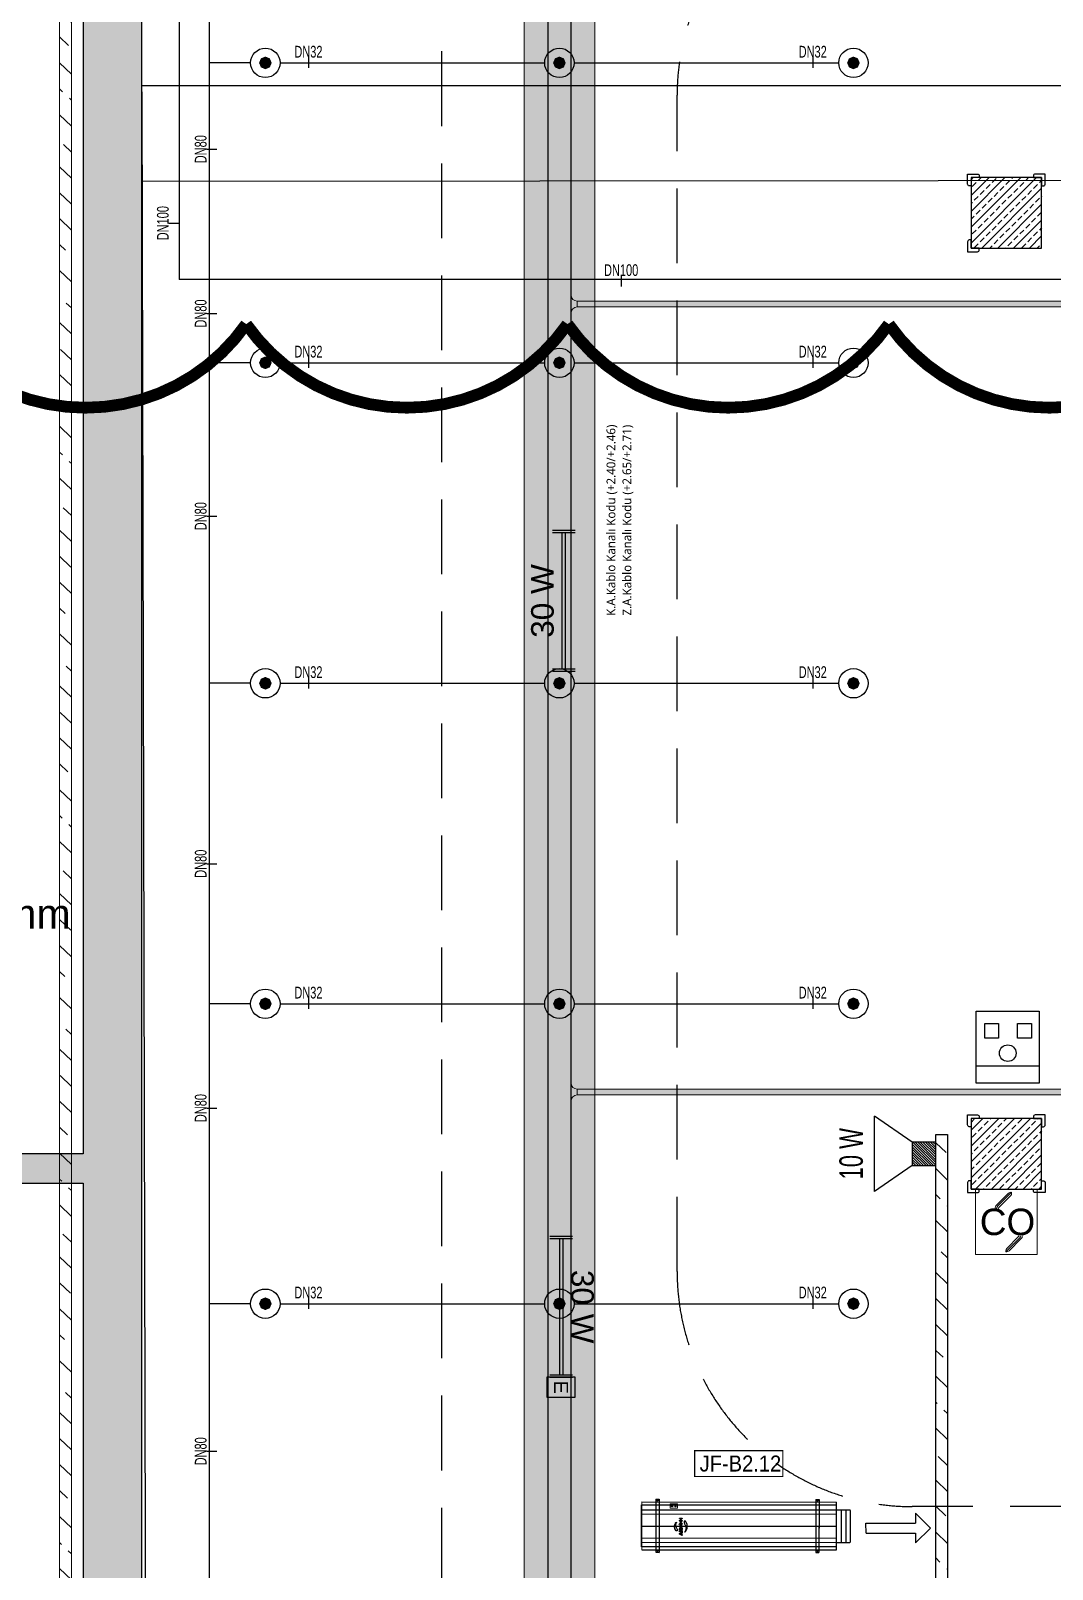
# Model space of a CAD drawing. Header units: millimetres. Extents: x -379292 to 1221486, y 92049 to 447512.
# Drawn here: x -234450 to -225765, y 189086 to 202167 of the extents above; entities that cross this region are included whole.
import ezdxf
from ezdxf.enums import TextEntityAlignment as Align

# ---------------------------------------------------------------- set-up
doc = ezdxf.new("R2010")
doc.units = ezdxf.units.MM
doc.linetypes.add('HIDDEN', pattern=[9.525, 6.35, -3.175])
for name, color, linetype in [('-M-YNGN-BORUID', 7, 'Continuous'), ('-M-YNGN-BORUUZUN', 7, 'Continuous'), ('-M-YNGN-BORUYUK', 7, 'Continuous'), ('-M-YNGN-SPR-YUK', 7, 'Continuous'), ('-M-YNGN-ZON3-CAP-', 7, 'Continuous'), ('-M-YNGN-ZON3-SPR-', 7, 'Continuous'), ('05_HATCH CONCRETE', 141, 'Continuous'), ('05_SYMBOL', 2, 'Continuous'), ('05_TEXT 2.5', 212, 'Continuous'), ('08_LAMP', 4, 'Continuous'), ('08_LOUD SYSTEM', 4, 'Continuous'), ('08_SOCKET', 4, 'Continuous'), ('AIR-J-U-355', 2, 'Continuous'), ('AIRONN ZONLAMA', 4, 'Continuous'), ('E_CT_ZA', 6, 'Continuous'), ('JF355', 2, 'Continuous')]:
    doc.layers.add(name, color=color, linetype=linetype)
doc.layers.add('-M-YNGN-SPR-CAPCIZGI', color=188, linetype='Continuous', plot=False)
for name, color, linetype, lineweight in [('-M-YNGN-ZON3', 6, 'SP', 30), ('0-KRCN-SHT YAĞMURSUYUBORUSU-100', 3, 'PISSU_LINE50', 35), ('08_DEDECTOR', 3, 'Continuous', 9), ('Aironn-Kodlama', 7, 'Continuous', 0), ('E_CT_AYDINLATMA', 3, 'Continuous', 9), ('E_CT_KA', 4, 'Continuous', 9), ('E_CT_KIRMIZI', 1, 'Continuous', 9)]:
    doc.layers.add(name, color=color, linetype=linetype, lineweight=lineweight)
doc.styles.add('CIZGI', font='tahoma.ttf', dxfattribs={"width": 0.8, "oblique": 20})
doc.styles.add('DIM', font='arial.ttf')
doc.styles.add('HCAD', font='HCAD.SHX', dxfattribs={"width": 0.8, "height": 0.2})
doc.styles.add('MUF', font='isocpeur.ttf')
doc.styles.add('PIPESIZE', font='hcad.shx', dxfattribs={"width": 0.8})
doc.styles.add('SPR-NOT', font='romans.shx')
doc.styles.get("Standard").update_dxf_attribs({"font": 'segoeuil.ttf'})
doc.styles.add('TR', font='tsimpali.shx', dxfattribs={"width": 0.7})
doc.styles.add('YAZI-2', font='arial.ttf', dxfattribs={"height": 2})
doc.styles.add('YAZI-3', font='arial.ttf', dxfattribs={"height": 3})
doc.linetypes.add('PISSU_LINE50', pattern='A,50,-10,["C",MUF,S=10,R=0,X=1,Y=-5],0', length=60)
doc.linetypes.add('SP', pattern='A,2,-0.1,["SP",CIZGI,S=0.14,R=0.2,X=0,Y=-0.07],-0.255', length=2.355)
pattern_1 = [(225, (905000, -3e-07), (67.351921, -67.351921), []), (225, (904932.65, -3e-07), (67.351921, -67.351921), [47.625, -23.8125])]

# ---------------------------------------------------------------- blocks, each defined once
blk = doc.blocks.new('bariyer')
at = {"color": 8, "ltscale": 25}
blk.add_lwpolyline([(0, -70), (15, -70, 0.414214), (30, -55), (30, 30), (-55, 30, 0.414214), (-70, 15), (-70, 0), (0, 0)], format="xyb", close=True, dxfattribs=at)
blk = doc.blocks.new('OtoParkBodrumKatMimari')
at = {"layer": '05_HATCH CONCRETE'}
h = blk.add_hatch(dxfattribs=at)
h.set_pattern_fill('ANSI33', color=8, scale=15, angle=180, style=0)
h.set_pattern_definition(pattern_1)
h.paths.add_polyline_path([(4700, 83500), (5200, 83500), (5200, 91550), (12350, 91550), (12350, 83500), (12850, 83500), (12850, 108100), (12350, 108100), (12350, 91800), (5200, 91800), (5200, 108100), (4700, 108100)])
h = blk.add_hatch(dxfattribs=at)
h.set_pattern_fill('ANSI33', color=8, scale=15, angle=180, style=0)
h.set_pattern_definition(pattern_1)
h.paths.add_polyline_path([(20500, 100100), (19900, 100100), (19900, 99500), (20500, 99500)])
h = blk.add_hatch(dxfattribs=at)
h.set_pattern_fill('ANSI33', color=8, scale=15, angle=180, style=0)
h.set_pattern_definition(pattern_1)
h.paths.add_polyline_path([(20500, 92100), (19900, 92100), (19900, 91500), (20500, 91500)])
at = {"color": 5}
for points in [[(4700, 83500), (5200, 83500), (5200, 91550), (12350, 91550), (12350, 83500), (12850, 83500), (12850, 108100), (12350, 108100), (12350, 91800), (5200, 91800), (5200, 108100), (4700, 108100)], [(20500, 100100), (19900, 100100), (19900, 99500), (20500, 99500)], [(20500, 92100), (19900, 92100), (19900, 91500), (20500, 91500)]]:
    blk.add_lwpolyline(points, close=True, dxfattribs=at)
at = {"layer": '05_SYMBOL', "color": 252, "linetype": 'HIDDEN', "ltscale": 100}
blk.add_lwpolyline([(15400, 51961), (15400, 166800)], dxfattribs=at)
blk.add_lwpolyline([(17400, 100800, -0.414214), (19400, 102800), (128500, 102800, -0.414214), (130500, 100800), (130500, 90800, -0.414214), (128500, 88800), (19400, 88800, -0.414214), (17400, 90800), (17400, 100800)], format="xyb", dxfattribs=at)
at = {"layer": '05_SYMBOL', "color": 8, "xscale": -1}
for p in [(19900, 100100), (19900, 92100)]:
    blk.add_blockref('bariyer', p, dxfattribs=at)
at = {"layer": '05_SYMBOL', "color": 8}
for p in [(20500, 100100), (20500, 92100)]:
    blk.add_blockref('bariyer', p, dxfattribs=at)
at = {"layer": '05_SYMBOL', "color": 8, "rotation": 180}
for p in [(19900, 99500), (19900, 91500)]:
    blk.add_blockref('bariyer', p, dxfattribs=at)
at = {"layer": '05_SYMBOL', "color": 8, "xscale": -1, "rotation": 180}
blk.add_blockref('bariyer', (20500, 91500), dxfattribs=at)
at = {"layer": '05_TEXT 2.5', "insert": (5800, 93965), "char_height": 250, "attachment_point": 1, "style": 'DIM'}
blk.add_mtext_dynamic_manual_height_columns('R1 EĞİM:11.28 L: 32800 mm H:3700 mm', width=10782.68, gutter_width=625, heights=[0], dxfattribs=at)
blk = doc.blocks.new('SP-C-UP-12')
at = {"ltscale": 10}
blk.add_line((0, 0), (0, 0), dxfattribs=at)
at = {"color": 1, "linetype": 'Continuous'}
blk.add_circle((0, 0), 12.5, dxfattribs=at)
at = {"ltscale": 10}
for points in [[(-5.4, 0), (-3.8, 3.8), (-3.8, -3.8), (0, 5.4)], [(-3.8, -3.8), (0, 5.4), (0, -5.4), (3.8, 3.8)], [(0, -5.4), (3.8, 3.8), (3.8, -3.8), (5.4, 0)]]:
    blk.add_solid(points, dxfattribs=at)
at = {"layer": '-M-YNGN-SPR-YUK', "style": 'SPR-NOT', "width": 0.5, "flags": 9}
for tag, p in [('YUK', (0, 17.8)), ('CAP', (0, 14.4)), ('TIP', (0.2, 10.8))]:
    blk.add_attdef(tag, text='', height=2.5, dxfattribs=at).set_placement(p, align=Align.MIDDLE_CENTER)
blk = doc.blocks.new('SPRKL100')
at = {"layer": '-M-YNGN-SPR-CAPCIZGI'}
blk.add_line((0, 0.43), (0, -0.43), dxfattribs=at)
at = {"layer": '-M-YNGN-BORUID', "color": 0, "style": 'HCAD', "width": 0.8, "flags": 1}
blk.add_attdef('DIC', text='', height=0.4, dxfattribs=at).set_placement((0, -1.69), align=Align.CENTER)
at = {"layer": '-M-YNGN-BORUUZUN', "color": 0, "style": 'HCAD', "width": 0.7}
blk.add_attdef('BOY', text='', height=0.8, dxfattribs=at).set_placement((0, -1.08), align=Align.CENTER)
at = {"layer": '-M-YNGN-BORUYUK', "color": 6, "style": 'PIPESIZE', "width": 0.8}
blk.add_attdef('YUK', text='', height=0.5, dxfattribs=at).set_placement((0, 1.87), align=Align.CENTER)
at = {"color": 0, "style": 'PIPESIZE', "width": 0.7}
blk.add_attdef('CAP', text='', height=1, dxfattribs=at).set_placement((0, 0.45), align=Align.CENTER)
blk = doc.blocks.new('A$C69E75EAE')
at = {"layer": '-M-YNGN-ZON3', "ltscale": 500}
for p, q in [((414.1, -41.7), (414.1, -4799)), ((439.8, -7817.2), (439.8, -2469.7)), ((474.8, -4614.7), (439.8, -4614.7)), ((499.8, -4614.7), (724.8, -4614.7)), ((749.8, -4614.7), (974.8, -4614.7)), ((5389.8, -4799), (414.1, -4799)), ((474.8, -4869.7), (439.8, -4869.7)), ((499.8, -4869.7), (724.8, -4869.7)), ((749.8, -4869.7), (974.8, -4869.7)), ((474.8, -5142.2), (439.8, -5142.2)), ((499.8, -5142.2), (724.8, -5142.2)), ((749.8, -5142.2), (974.8, -5142.2)), ((474.8, -5414.7), (439.8, -5414.7)), ((499.8, -5414.7), (724.8, -5414.7)), ((749.8, -5414.7), (974.8, -5414.7)), ((474.8, -5669.7), (439.8, -5669.7)), ((499.8, -5669.7), (724.8, -5669.7)), ((749.8, -5669.7), (974.8, -5669.7))]:
    blk.add_line(p, q, dxfattribs=at)
at = {"layer": '-M-YNGN-ZON3-CAP-'}
ref = blk.add_blockref('SPRKL100', (523.9, -4614.7), dxfattribs=dict(at, xscale=10, yscale=10, zscale=10, rotation=359.9999997800978))
ref.add_attrib('CAP', 'DN32', dxfattribs={"layer": '0', "color": 0, "height": 10, "rotation": 360, "style": 'PIPESIZE', "width": 0.7}).set_placement((523.9, -4610.2), align=Align.CENTER)
ref = blk.add_blockref('SPRKL100', (952.7, -4614.7), dxfattribs=dict(at, xscale=10, yscale=10, zscale=10, rotation=359.9999997800978))
ref.add_attrib('CAP', 'DN32', dxfattribs={"layer": '0', "color": 0, "height": 10, "rotation": 360, "style": 'PIPESIZE', "width": 0.7}).set_placement((952.7, -4610.2), align=Align.CENTER)
ref = blk.add_blockref('SPRKL100', (441.8, -4688.1), dxfattribs=dict(at, xscale=10.00000000000001, yscale=10.00000000000001, zscale=10.00000000000001, rotation=90))
ref.add_attrib('CAP', 'DN80', dxfattribs={"layer": '0', "color": 0, "height": 10, "rotation": 90, "style": 'PIPESIZE', "width": 0.7}).set_placement((437.3, -4688.1), align=Align.CENTER)
ref = blk.add_blockref('SPRKL100', (409.6, -4751), dxfattribs=dict(at, xscale=10.00000000000001, yscale=10.00000000000001, zscale=10.00000000000001, rotation=90))
ref.add_attrib('CAP', 'DN100', dxfattribs={"layer": '0', "color": 0, "height": 10, "rotation": 90, "style": 'PIPESIZE', "width": 0.7}).set_placement((405.1, -4751), align=Align.CENTER)
ref = blk.add_blockref('SPRKL100', (789.8, -4800.4), dxfattribs=dict(at, xscale=10, yscale=10, zscale=10))
ref.add_attrib('CAP', 'DN100', dxfattribs={"layer": '0', "color": 0, "height": 10, "style": 'PIPESIZE', "width": 0.7}).set_placement((789.8, -4795.9), align=Align.CENTER)
ref = blk.add_blockref('SPRKL100', (441.8, -4827.8), dxfattribs=dict(at, xscale=10.00000000000001, yscale=10.00000000000001, zscale=10.00000000000001, rotation=90))
ref.add_attrib('CAP', 'DN80', dxfattribs={"layer": '0', "color": 0, "height": 10, "rotation": 90, "style": 'PIPESIZE', "width": 0.7}).set_placement((437.3, -4827.8), align=Align.CENTER)
ref = blk.add_blockref('SPRKL100', (523.9, -4869.7), dxfattribs=dict(at, xscale=10, yscale=10, zscale=10, rotation=359.9999997800978))
ref.add_attrib('CAP', 'DN32', dxfattribs={"layer": '0', "color": 0, "height": 10, "rotation": 360, "style": 'PIPESIZE', "width": 0.7}).set_placement((523.9, -4865.2), align=Align.CENTER)
ref = blk.add_blockref('SPRKL100', (952.7, -4869.7), dxfattribs=dict(at, xscale=10, yscale=10, zscale=10, rotation=359.9999997800978))
ref.add_attrib('CAP', 'DN32', dxfattribs={"layer": '0', "color": 0, "height": 10, "rotation": 360, "style": 'PIPESIZE', "width": 0.7}).set_placement((952.7, -4865.2), align=Align.CENTER)
ref = blk.add_blockref('SPRKL100', (441.8, -5000.1), dxfattribs=dict(at, xscale=10.00000000000001, yscale=10.00000000000001, zscale=10.00000000000001, rotation=90))
ref.add_attrib('CAP', 'DN80', dxfattribs={"layer": '0', "color": 0, "height": 10, "rotation": 90, "style": 'PIPESIZE', "width": 0.7}).set_placement((437.3, -5000.1), align=Align.CENTER)
ref = blk.add_blockref('SPRKL100', (523.9, -5142.2), dxfattribs=dict(at, xscale=10, yscale=10, zscale=10, rotation=359.9999997800978))
ref.add_attrib('CAP', 'DN32', dxfattribs={"layer": '0', "color": 0, "height": 10, "rotation": 360, "style": 'PIPESIZE', "width": 0.7}).set_placement((523.9, -5137.7), align=Align.CENTER)
ref = blk.add_blockref('SPRKL100', (952.7, -5142.2), dxfattribs=dict(at, xscale=10, yscale=10, zscale=10, rotation=359.9999997800978))
ref.add_attrib('CAP', 'DN32', dxfattribs={"layer": '0', "color": 0, "height": 10, "rotation": 360, "style": 'PIPESIZE', "width": 0.7}).set_placement((952.7, -5137.7), align=Align.CENTER)
ref = blk.add_blockref('SPRKL100', (441.8, -5295.6), dxfattribs=dict(at, xscale=10.00000000000001, yscale=10.00000000000001, zscale=10.00000000000001, rotation=90))
ref.add_attrib('CAP', 'DN80', dxfattribs={"layer": '0', "color": 0, "height": 10, "rotation": 90, "style": 'PIPESIZE', "width": 0.7}).set_placement((437.3, -5295.6), align=Align.CENTER)
ref = blk.add_blockref('SPRKL100', (523.9, -5414.7), dxfattribs=dict(at, xscale=10, yscale=10, zscale=10, rotation=359.9999997800978))
ref.add_attrib('CAP', 'DN32', dxfattribs={"layer": '0', "color": 0, "height": 10, "rotation": 360, "style": 'PIPESIZE', "width": 0.7}).set_placement((523.9, -5410.2), align=Align.CENTER)
ref = blk.add_blockref('SPRKL100', (952.7, -5414.7), dxfattribs=dict(at, xscale=10, yscale=10, zscale=10, rotation=359.9999997800978))
ref.add_attrib('CAP', 'DN32', dxfattribs={"layer": '0', "color": 0, "height": 10, "rotation": 360, "style": 'PIPESIZE', "width": 0.7}).set_placement((952.7, -5410.2), align=Align.CENTER)
ref = blk.add_blockref('SPRKL100', (441.8, -5503.4), dxfattribs=dict(at, xscale=10.00000000000001, yscale=10.00000000000001, zscale=10.00000000000001, rotation=90))
ref.add_attrib('CAP', 'DN80', dxfattribs={"layer": '0', "color": 0, "height": 10, "rotation": 90, "style": 'PIPESIZE', "width": 0.7}).set_placement((437.3, -5503.4), align=Align.CENTER)
ref = blk.add_blockref('SPRKL100', (523.9, -5669.7), dxfattribs=dict(at, xscale=10, yscale=10, zscale=10, rotation=359.9999997800978))
ref.add_attrib('CAP', 'DN32', dxfattribs={"layer": '0', "color": 0, "height": 10, "rotation": 360, "style": 'PIPESIZE', "width": 0.7}).set_placement((523.9, -5665.2), align=Align.CENTER)
ref = blk.add_blockref('SPRKL100', (952.7, -5669.7), dxfattribs=dict(at, xscale=10, yscale=10, zscale=10, rotation=359.9999997800978))
ref.add_attrib('CAP', 'DN32', dxfattribs={"layer": '0', "color": 0, "height": 10, "rotation": 360, "style": 'PIPESIZE', "width": 0.7}).set_placement((952.7, -5665.2), align=Align.CENTER)
ref = blk.add_blockref('SPRKL100', (441.8, -5795.2), dxfattribs=dict(at, xscale=10.00000000000001, yscale=10.00000000000001, zscale=10.00000000000001, rotation=90))
ref.add_attrib('CAP', 'DN80', dxfattribs={"layer": '0', "color": 0, "height": 10, "rotation": 90, "style": 'PIPESIZE', "width": 0.7}).set_placement((437.3, -5795.2), align=Align.CENTER)
at = {"layer": '-M-YNGN-ZON3-SPR-'}
for p in [(487.3, -4614.7), (737.3, -4614.7), (987.3, -4614.7), (487.3, -4869.7), (737.3, -4869.7), (987.3, -4869.7), (487.3, -5142.2), (737.3, -5142.2), (987.3, -5142.2), (487.3, -5414.7), (737.3, -5414.7), (987.3, -5414.7), (487.3, -5669.7), (737.3, -5669.7), (987.3, -5669.7)]:
    blk.add_blockref('SP-C-UP-12', p, dxfattribs=at)
blk = doc.blocks.new('*U674')
h = blk.add_hatch()
h.set_pattern_fill('ANSI33', color=0, scale=50, angle=1, style=0)
h.paths.add_polyline_path([(-115637, 200), (9483, 200), (9483, 0), (-115637, 0)])
at = {"color": 0}
blk.add_lwpolyline([(-115637, 200), (9483, 200), (9483, 0), (-115637, 0)], close=True, dxfattribs=at)
at = {"ltscale": 25, "flags": 1}
for tag, p in [('YUKSEKLIK', (-229, -149)), ('KALINLIK', (-229, -213))]:
    blk.add_attdef(tag, p, '', height=50, dxfattribs=at)
blk = doc.blocks.new('*U714')
h = blk.add_hatch()
h.set_pattern_fill('ANSI33', color=0, scale=50, angle=1, style=0)
h.paths.add_polyline_path([(-12857, 100), (11848, 100), (11848, 0), (-12857, 0)])
at = {"color": 0}
blk.add_lwpolyline([(-12857, 100), (11848, 100), (11848, 0), (-12857, 0)], close=True, dxfattribs=at)
at = {"ltscale": 25, "flags": 1}
for tag, p in [('YUKSEKLIK', (-229, -149)), ('KALINLIK', (-229, -213))]:
    blk.add_attdef(tag, p, '', height=50, dxfattribs=at)
blk = doc.blocks.new('*U721')
h = blk.add_hatch()
h.set_pattern_fill('ANSI33', color=0, scale=50, angle=1, style=0)
h.paths.add_polyline_path([(-122433, 600), (2779, 600), (2779, 0), (-122433, 0)])
at = {"color": 0}
blk.add_lwpolyline([(-122433, 600), (2779, 600), (2779, 0), (-122433, 0)], close=True, dxfattribs=at)
at = {"ltscale": 25, "flags": 1}
for tag, p in [('YUKSEKLIK', (-229, -149)), ('KALINLIK', (-229, -213))]:
    blk.add_attdef(tag, p, '', height=50, dxfattribs=at)
blk = doc.blocks.new('*U737')
h = blk.add_hatch()
h.set_pattern_fill('ANSI33', color=0, scale=50, angle=1, style=0)
h.paths.add_polyline_path([(-53157, 50), (113, 50), (113, 0), (-53157, 0)])
at = {"color": 0}
blk.add_lwpolyline([(-53157, 50), (113, 50), (113, 0), (-53157, 0)], close=True, dxfattribs=at)
at = {"ltscale": 25, "flags": 1}
for tag, p in [('YUKSEKLIK', (-229, -149)), ('KALINLIK', (-229, -213))]:
    blk.add_attdef(tag, p, '', height=50, dxfattribs=at)
blk = doc.blocks.new('*U738')
h = blk.add_hatch()
h.set_pattern_fill('ANSI33', color=0, scale=50, angle=1, style=0)
h.paths.add_polyline_path([(-53157, 50), (113, 50), (113, 0), (-53157, 0)])
at = {"color": 0}
blk.add_lwpolyline([(-53157, 50), (113, 50), (113, 0), (-53157, 0)], close=True, dxfattribs=at)
at = {"ltscale": 25, "flags": 1}
for tag, p in [('YUKSEKLIK', (-229, -149)), ('KALINLIK', (-229, -213))]:
    blk.add_attdef(tag, p, '', height=50, dxfattribs=at)
blk = doc.blocks.new('*U309')
at = {"color": 0}
for p, q in [((-164, 164), (-50, 164)), ((-50, 164), (-50, 167)), ((-50, 167), (100, 167)), ((100, 167), (100, 164)), ((214, 164), (100, 164)), ((0, 0), (0, 114)), ((50, 114), (0, 114)), ((50, 0), (50, 114))]:
    blk.add_line(p, q, dxfattribs=at)
for centre, start, end in [((-50, 114), 0, 90), ((100, 114), 90, 180)]:
    blk.add_arc(centre, 50, start, end, dxfattribs=at)
blk = doc.blocks.new('*U310')
at = {"color": 0}
for p, q in [((-164, 164), (-50, 164)), ((-50, 164), (-50, 167)), ((-50, 167), (100, 167)), ((100, 167), (100, 164)), ((214, 164), (100, 164)), ((0, 0), (0, 114)), ((50, 114), (0, 114)), ((50, 0), (50, 114))]:
    blk.add_line(p, q, dxfattribs=at)
for centre, start, end in [((-50, 114), 0, 90), ((100, 114), 90, 180)]:
    blk.add_arc(centre, 50, start, end, dxfattribs=at)
blk = doc.blocks.new('*U905')
h = blk.add_hatch()
h.set_pattern_fill('ANSI33', color=0, scale=50, angle=1, style=0)
h.paths.add_polyline_path([(-4483, 100), (-170, 100), (-170, 0), (-4483, 0)])
at = {"color": 0}
blk.add_lwpolyline([(-4483, 100), (-170, 100), (-170, 0), (-4483, 0)], close=True, dxfattribs=at)
at = {"ltscale": 25, "flags": 1}
for tag, p in [('YUKSEKLIK', (-229, -149)), ('KALINLIK', (-229, -213))]:
    blk.add_attdef(tag, p, '', height=50, dxfattribs=at)
blk = doc.blocks.new('40 W SIVA ÜSTÜ ETANJ LED 50--')
at = {"layer": '08_LAMP'}
for p, q in [((-625, -100), (-625, 100)), ((-605, -100), (-605, 100)), ((-605, 15), (605, 15)), ((605, -100), (605, 100)), ((625, -100), (625, 100)), ((-605, -15), (605, -15))]:
    blk.add_line(p, q, dxfattribs=at)
at = {"layer": '08_LAMP', "color": 2, "style": 'YAZI-2'}
blk.add_text('30 W', height=200, dxfattribs=at).set_placement((0, 90), align=Align.CENTER)
blk = doc.blocks.new('40 W SIVA ÜSTÜ ETANJ LED E 50')
at = {"layer": '08_LAMP'}
for p, q in [((-625, -100), (-625, 100)), ((-605, -100), (-605, 100)), ((-605, 15), (605, 15)), ((605, -100), (605, 100)), ((625, -100), (625, 100)), ((-605, -15), (605, -15))]:
    blk.add_line(p, q, dxfattribs=at)
blk.add_lwpolyline([(625, -125), (800, -125), (800, 125), (625, 125)], close=True, dxfattribs=at)
at = {"layer": '08_LAMP', "color": 2, "style": 'YAZI-2'}
blk.add_text('30 W', height=200, dxfattribs=at).set_placement((0, 90), align=Align.CENTER)
blk.add_text('E', height=125, dxfattribs=at).set_placement((713, 0), align=Align.MIDDLE)
blk = doc.blocks.new('PRIZKOM 50')
at = {"layer": '08_SOCKET', "color": 3}
for p, q in [((-191.1, 0), (-191.1, 438.5)), ((-191.1, 438.5), (191.1, 438.5)), ((191.1, 438.5), (191.1, 0)), ((-191.1, 335.3), (191.1, 335.3)), ((-145.1, 75.8), (-145.1, 164.7)), ((-145.1, 164.7), (-60.9, 164.7)), ((-60.9, 164.7), (-60.9, 75.8)), ((54.5, 164.7), (138.7, 164.7)), ((54.5, 75.8), (54.5, 164.7)), ((138.7, 164.7), (138.7, 75.8)), ((191.1, 0), (-191.1, 0)), ((-60.9, 75.8), (-145.1, 75.8)), ((138.7, 75.8), (54.5, 75.8))]:
    blk.add_line(p, q, dxfattribs=at)
blk.add_circle((-0.8, 256), 50.5, dxfattribs=at)
blk = doc.blocks.new('CO 250')
at = {"layer": '08_DEDECTOR'}
for p, q in [((17, 243), (-84, 142)), ((45, 251), (-74, 132)), ((37, 223), (-64, 122)), ((45, 250), (45, 243)), ((104, -126), (3, -227)), ((114, -136), (-5, -255)), ((-5, -247), (-5, -255)), ((-5, -255), (3, -255)), ((124, -146), (23, -247))]:
    blk.add_line(p, q, dxfattribs=at)
at = {"layer": '08_DEDECTOR', "ltscale": 25}
blk.add_lwpolyline([(-262, 278), (-262, -278), (262, -278), (262, 278)], close=True, dxfattribs=at)
at = {"layer": '08_DEDECTOR'}
for centre, radius, start, end in [((-55, 112), 41.6, 135, 180), ((-55, 112), 27.7, 135, 180), ((37, 223), 27.7, 72.9688, 135), ((17, 243), 27.7, 315, 0), ((-55, 112), 13.9, 135, 180), ((95, -116), 13.9, 315, 350.4112), ((95, -116), 27.7, 315, 355.2224), ((95, -116), 41.6, 315, 356.817), ((23, -247), 27.7, 135, 180), ((3, -227), 27.7, 270, 315)]:
    blk.add_arc(centre, radius, start, end, dxfattribs=at)
at = {"layer": '08_DEDECTOR', "color": 3, "style": 'YAZI-3'}
blk.add_text('CO', height=225, dxfattribs=at).set_placement((-226, -113))
blk = doc.blocks.new('15 W HORN 100_HARİCİ TİP')
at = {"layer": '08_LOUD SYSTEM'}
h = blk.add_hatch(dxfattribs=at)
h.set_pattern_fill('ANSI31', color=2, scale=4.8)
h.set_pattern_definition([(45, (-341645.439, -380325.335), (-10.77630735, 10.77630735), [])])
h.paths.add_polyline_path([(-100, 0), (100, 0), (100, 200), (-100, 200)])
at = {"layer": '08_LOUD SYSTEM', "ltscale": 2}
for p, q in [((-320, 520), (320, 520)), ((-100, 200), (-320, 520)), ((100, 200), (320, 520))]:
    blk.add_line(p, q, dxfattribs=at)
at = {"layer": '08_LOUD SYSTEM'}
blk.add_lwpolyline([(100, 0), (100, 200), (-100, 200), (-100, 0)], close=True, dxfattribs=at)
at = {"layer": '08_LOUD SYSTEM', "color": 2, "ltscale": 2, "style": 'TR', "width": 0.7}
blk.add_text('10 W', height=200, dxfattribs=at).set_placement((0, 620), align=Align.CENTER)
blk = doc.blocks.new('ju355')
at = {"layer": 'AIR-J-U-355', "color": 2}
for p, q in [((-150.2, 14.3), (-162.9, 1.6)), ((-150.2, 5.9), (-150.2, 14.3)), ((-150.1, -11), (-162.9, 1.6)), ((-108, 6.1), (-150.2, 5.9)), ((-108, 6.1), (-107.9, -2.4)), ((-107.9, -2.4), (-150.2, -2.6)), ((-150.1, -11), (-150.2, -2.6))]:
    blk.add_line(p, q, dxfattribs=at)
at = {"layer": 'AIR-J-U-355', "color": 2, "linetype": 'Continuous'}
for p, q in [((-94.7, 13.3), (-94.8, 13.2)), ((-94.8, 13.2), (-94.8, 13.1)), ((-94.8, 13.1), (-94.8, 13)), ((-94.6, 13.5), (-94.7, 13.4)), ((-94.7, 13.4), (-94.7, 13.3)), ((-94.5, 13.6), (-94.6, 13.5)), ((-94.4, 13.7), (-94.5, 13.6)), ((-94.5, 13.6), (-94.5, 13.6)), ((-94.3, 13.7), (-94.4, 13.7)), ((-94.2, 13.8), (-94.3, 13.7)), ((-94.1, 13.8), (-94.2, 13.8)), ((-94, 13.8), (-94.1, 13.8)), ((-94.1, 13.8), (-94.1, 13.8)), ((-92.6, 13.8), (-94, 13.8)), ((-92.6, 13.8), (-94, 13.8)), ((-92.6, 13.8), (-94, 13.8)), ((-92.6, 13.8), (-93.9, 13.8)), ((-92.6, 13.8), (-93.9, 13.8)), ((-92.6, 13.8), (-93.9, 13.8)), ((-82.9, 13.8), (-92.6, 13.8)), ((-90.9, -13.6), (-90.9, 13.8)), ((-90.9, -13.6), (-90.9, 13.8)), ((-90.9, -13.6), (-90.9, 13.8)), ((-86.8, -13.6), (-86.8, 13.9)), ((82.7, 20.1), (-82.9, 20.1)), ((-82.9, 20.1), (-82.9, -20.5)), ((82.7, 13.6), (-82.7, 13.8)), ((-68.1, -18.3), (-68, 22.3)), ((-68.1, -22.7), (-68, 22.3)), ((-65.3, 22.3), (-68, 22.3)), ((-65.3, 22.3), (-68, 22.3)), ((-65.3, -22.7), (-65.3, 22.3)), ((70.7, 22.2), (68, 22.3)), ((68, -22.8), (68, 22.3)), ((70.7, -22.8), (70.7, 22.2)), ((-94.8, 12.9), (-94.9, 12.8)), ((-94.9, 12.8), (-94.9, 12.7)), ((-94.9, 12.7), (-94.9, -12.5)), ((-94.8, 13), (-94.8, 12.9)), ((-82.7, 10.5), (82.9, 10.3)), ((82.7, 0), (-82.7, 0)), ((48.3, 3.6), (50.7, 3.6)), ((48.4, 2.9), (48.3, 3.6)), ((48.4, 7.2), (48.4, 7.9)), ((48.4, 7.9), (50.7, 6.9)), ((48.8, 7), (48.4, 7.2)), ((50.7, 6.2), (48.4, 5.2)), ((48.4, 5.9), (48.8, 6.1)), ((48.4, 5.2), (48.4, 5.9)), ((48.4, 4.9), (50.7, 4.9)), ((48.4, 4.2), (48.4, 4.9)), ((50.7, 4.2), (48.4, 4.2)), ((48.4, 2.2), (49.3, 2.9)), ((49.3, 2.9), (48.4, 2.9)), ((49.3, 2.2), (48.4, 1.4)), ((48.4, 1.4), (48.4, 2.2)), ((48.8, 6.1), (48.8, 7)), ((49.2, 6.8), (49.9, 6.6)), ((49.2, 6.3), (49.2, 6.8)), ((49.9, 6.6), (49.2, 6.3)), ((49.7, 2.6), (49.7, 2.9)), ((49.7, 2.9), (50.2, 2.9)), ((49.9, 1.6), (49.9, 1.6)), ((50.2, 2.9), (50.2, 2.6)), ((50.7, 6.9), (50.7, 6.2)), ((50.7, 4.9), (50.7, 4.2)), ((50.7, 3.6), (50.7, 2.3)), ((-94.9, -12.5), (-94.9, -12.6)), ((-94.9, -12.6), (-94.9, -12.7)), ((-94.9, -12.7), (-94.8, -12.8)), ((-94.8, -12.8), (-94.8, -12.9)), ((-94.8, -12.9), (-94.8, -13)), ((-94.8, -13), (-94.7, -13.1)), ((82.9, -10.4), (-82.7, -10.3)), ((48.3, -1.7), (50.7, -1.7)), ((48.3, -2.1), (48.3, -1.7)), ((50, -2.1), (48.3, -2.1)), ((48.3, -4.4), (50.7, -4.4)), ((48.3, -4.8), (48.3, -4.4)), ((50, -4.8), (48.3, -4.8)), ((48.4, -3.8), (50, -2.1)), ((48.4, -4), (48.4, -3.8)), ((50.7, -4), (48.4, -4)), ((48.4, -6.5), (50, -4.8)), ((48.4, -6.7), (48.4, -6.5)), ((50.7, -6.8), (48.4, -6.7)), ((50.7, -1.9), (49, -3.6)), ((49, -3.6), (50.7, -3.7)), ((50.7, -4.7), (49, -6.4)), ((49, -6.4), (50.7, -6.4)), ((50.7, -1.7), (50.7, -1.9)), ((50.7, -4.4), (50.7, -4.7)), ((50.7, -6.4), (50.7, -6.8)), ((50.8, -1.4), (50.8, -1.8)), ((-94.7, -13.1), (-94.7, -13.2)), ((-94.7, -13.2), (-94.6, -13.3)), ((-94.6, -13.3), (-94.5, -13.4)), ((-94.5, -13.4), (-94.5, -13.4)), ((-94.5, -13.4), (-94.4, -13.5)), ((-94.4, -13.5), (-94.3, -13.5)), ((-94.3, -13.5), (-94.2, -13.6)), ((-94.2, -13.6), (-94.2, -13.6)), ((-94.2, -13.6), (-94.1, -13.6)), ((-94.1, -13.6), (-94, -13.6)), ((-94, -13.6), (-92.6, -13.6)), ((-94, -13.6), (-92.6, -13.6)), ((-94, -13.6), (-92.6, -13.6)), ((-93.9, -13.6), (-92.6, -13.6)), ((-93.9, -13.6), (-92.6, -13.6)), ((-93.9, -13.6), (-92.6, -13.6)), ((-92.6, -13.6), (-82.9, -13.6)), ((82.7, -20.6), (-82.9, -20.5)), ((-82.6, -13.6), (82.7, -13.7)), ((-65.3, -22.7), (-68.1, -22.7)), ((70.7, -22.8), (68, -22.8))]:
    blk.add_line(p, q, dxfattribs=at)
at = {"layer": 'AIR-J-U-355', "color": 2, "lineweight": 13, "ltscale": 0.005}
for p, q in [((82.7, -20.6), (82.7, 20.1)), ((58.5, -15.3), (52.4, -15.3)), ((52.4, -15.3), (52.4, -18.9)), ((52.4, -18.9), (58.5, -18.9)), ((58.5, -18.9), (58.5, -15.3))]:
    blk.add_line(p, q, dxfattribs=at)
at = {"layer": 'AIR-J-U-355', "color": 2, "linetype": 'Continuous'}
for centre, radius in [((-66.7, 21.3), 0.354), ((-66.7, 21.3), 0.354), ((69.3, 21.2), 0.354), ((-66.7, -21.6), 0.354), ((-66.7, -21.6), 0.354), ((54, -17.1), 0.599), ((54, -17.1), 0.599), ((57, -17.1), 0.599), ((57, -17.1), 0.599), ((69.3, -21.7), 0.354), ((69.3, -21.7), 0.354)]:
    blk.add_circle(centre, radius, dxfattribs=at)
for centre, radius, start, end in [((50, 2.3), 0.645, 184.0636, 262.3259), ((49.9, 2.6), 0.274, 177.3972, 357.3972), ((50, 2.3), 0.72, 262.3259, 356.7067)]:
    blk.add_arc(centre, radius, start, end, dxfattribs=at)
at = {"layer": 'AIR-J-U-355', "color": 2, "linetype": 'Continuous', "extrusion": (0, 0, -1)}
for major_axis, ratio in [((-0.01, -1.36), 0.908445), ((0.006, 0.985), 0.934933)]:
    blk.add_ellipse((49.5, -0.1), major_axis=major_axis, ratio=ratio, dxfattribs=at)
at = {"layer": 'AIR-J-U-355', "color": 2, "linetype": 'Continuous'}
for points, knots in [([(46.1, 5), (46.1, 5), (46.1, 5), (46.1, 5), (46.2, 5), (46.2, 5), (46.2, 5), (46.2, 5), (46.2, 5), (46.2, 5), (46.2, 5), (46.1, 4.9), (46.1, 4.8), (45.9, 4.6), (45.7, 4.3), (45.6, 4), (45.4, 3.7), (45.3, 3.1), (45.1, 2.4), (45, 1.7), (45.1, 0.8), (45.4, -0.1), (45.8, -1), (46.2, -1.8), (46.5, -2.4), (46.6, -2.8), (46.7, -3.2), (46.8, -3.6), (46.7, -4), (46.5, -4.3), (46.2, -4.3), (45.8, -4.3), (45.4, -4), (45.1, -3.6), (44.7, -3), (44.3, -2.1), (44, -0.9), (44, 0.2), (44, 1.3), (44.2, 2.1), (44.5, 2.9), (44.9, 3.6), (45.3, 4.2), (45.6, 4.6), (45.9, 4.8), (46, 4.9), (46.1, 5), (46.1, 5)], [0, 0, 0, 0, 0.001347, 0.00172, 0.002023, 0.002244, 0.002452, 0.002667, 0.002909, 0.00347, 0.004196, 0.005682, 0.009311, 0.025522, 0.043378, 0.057014, 0.067583, 0.10026, 0.136315, 0.170769, 0.211631, 0.252886, 0.304984, 0.357144, 0.377587, 0.398124, 0.41882, 0.439365, 0.455344, 0.470785, 0.486346, 0.502438, 0.525763, 0.549141, 0.572313, 0.626971, 0.689072, 0.751245, 0.792637, 0.834146, 0.875615, 0.910287, 0.945553, 0.97619, 0.989254, 0.994701, 1, 1, 1, 1]), ([(52.5, 3.6), (52.6, 3.7), (52.6, 3.8), (52.7, 3.9), (52.9, 4), (53.2, 4.1), (53.5, 4), (53.7, 3.7), (54, 3.4), (54.3, 2.9), (54.6, 2.2), (54.8, 1.3), (54.8, 0.4), (54.8, -0.5), (54.6, -1.4), (54.2, -2.2), (53.9, -2.8), (53.5, -3.2), (53.2, -3.4), (53.1, -3.5)], [0, 0, 0, 0, 0.0168256, 0.0323617, 0.0637267, 0.0873303, 0.1103993, 0.1581358, 0.2050378, 0.2514942, 0.3451779, 0.4385235, 0.532065, 0.625912, 0.7301372, 0.8352318, 0.8905608, 0.9450754, 1, 1, 1, 1]), ([(53.1, -3.5), (53.2, -3.3), (53.5, -2.8), (53.8, -2), (53.9, -1.1), (53.9, -0.3), (53.7, 0.6), (53.3, 1.4), (53, 2.1), (52.7, 2.6), (52.6, 3), (52.5, 3.3), (52.5, 3.5), (52.5, 3.6)], [0, 0, 0, 0, 0.112581, 0.224936, 0.337491, 0.449603, 0.562299, 0.686336, 0.807829, 0.865935, 0.925918, 0.967783, 1, 1, 1, 1])]:
    blk.add_open_spline(points, degree=3, knots=knots, dxfattribs=at)
blk = doc.blocks.new('DZFDGHFÜ')
at = {"layer": 'JF355'}
blk.add_lwpolyline([(24084.4, 6568.3), (24119.9, 6568.3), (24119.9, 6402.7), (24084.4, 6402.7), (24084.4, 6568.3)], dxfattribs=at)
at = {"layer": 'AIR-J-U-355', "rotation": 270}
blk.add_blockref('ju355', (24102.4, 6485.6), dxfattribs=at)

msp = doc.modelspace()

# ---------------------------------------------------------------- block references
at = {"color": 8}
msp.add_blockref('OtoParkBodrumKatMimari', (-246354.8, 100818.8), dxfattribs=at)

# ---------------------------------------------------------------- next in the draw order: linework, layer by layer
at = {"color": 30, "const_width": 100}
msp.add_lwpolyline([(-199835.3, 199673.2, -0.5205671), (-202567.2, 199673.2, -0.5205671), (-205299.1, 199673.2, -0.5205671), (-208031, 199673.2, -0.5205671), (-210762.9, 199673.2, -0.5205671), (-213494.8, 199673.2, -0.5205671), (-216226.7, 199673.2, -0.5205671), (-218958.6, 199673.2, -0.5205671), (-221690.4, 199673.2, -0.5205671), (-224422.3, 199673.2, -0.5205671), (-227154.2, 199673.2, -0.5205671), (-229886.1, 199673.2, -0.5205671), (-232618, 199673.2, -0.5205671), (-235349.9, 199673.2, -0.5205671)], format="xyb", dxfattribs=at)
at = {"layer": 'AIRONN ZONLAMA', "ltscale": 25}
msp.add_lwpolyline([(-166954.6, 278134.6), (-166904.6, 217634.6), (-175954.6, 217634.6), (-175954.6, 200934.6), (-233504.6, 200884.6), (-233504.6, 208934.6)], dxfattribs=at)
at = {"layer": 'AIRONN ZONLAMA', "color": 3, "ltscale": 25}
msp.add_lwpolyline([(-233504.6, 201649.1), (-233454.6, 179399.1), (-241154.6, 179399.1), (-241154.6, 161849.1), (-233504.6, 161849.1), (-233504.6, 157649.1), (-241354.6, 157761.1), (-180574.5, 105849.1), (-166904.6, 105899.1), (-166954.6, 208399.1), (-175954.6, 208399.1), (-175948.2, 201699.1), (-233504.6, 201699.1)], dxfattribs=at)
at = {"layer": 'Aironn-Kodlama', "color": 7, "const_width": 10}
msp.add_lwpolyline([(-228804.9, 190094.6), (-228804.9, 189874.6), (-228054.9, 189874.6), (-228054.9, 190094.6)], close=True, dxfattribs=at)

# ---------------------------------------------------------------- next in the draw order: block references
at = {"layer": '-M-YNGN-ZON3', "ltscale": 25, "xscale": 10, "yscale": 10, "zscale": 10}
msp.add_blockref('A$C69E75EAE', (-237328.2, 248041), dxfattribs=at)
at = {"layer": '08_DEDECTOR'}
msp.add_blockref('CO 250', (-226154.8, 192040.3), dxfattribs=at)
at = {"layer": '08_LAMP'}
for name, p, xscale, yscale, zscale, rotation in [('40 W SIVA ÜSTÜ ETANJ LED 50--', (-229917.2, 197318.8), 0.9600000000000062, 0.9600000000000062, 0.9600000000000062, 90), ('40 W SIVA ÜSTÜ ETANJ LED E 50', (-229941.1, 191318.8), 0.96, 0.96, 0.96, 270)]:
    msp.add_blockref(name, p, dxfattribs=dict(at, xscale=xscale, yscale=yscale, zscale=zscale, rotation=rotation))
at = {"layer": '08_LOUD SYSTEM', "rotation": 90.00000000000001}
msp.add_blockref('15 W HORN 100_HARİCİ TİP', (-226754.8, 192618.8), dxfattribs=at)
at = {"layer": '08_SOCKET', "xscale": 1.4, "yscale": 1.4, "zscale": 1.4, "rotation": 180}
msp.add_blockref('PRIZKOM 50', (-226144, 193832.7), dxfattribs=at)
at = {"layer": 'AIR-J-U-355', "xscale": 10, "yscale": 10, "zscale": 10, "rotation": 270}
msp.add_blockref('DZFDGHFÜ', (-293284, 430476.9), dxfattribs=at)
at = {"layer": 'E_CT_AYDINLATMA', "rotation": 90}
msp.add_blockref('*U714', (-234104.8, 197120.9), dxfattribs=at)
at = {"layer": 'E_CT_KA', "color": 6, "rotation": 270}
msp.add_blockref('*U721', (-230254.8, 155155.9), dxfattribs=at)
at = {"layer": 'E_CT_KIRMIZI', "color": 2, "rotation": 90}
for name, p in [('*U310', (-229690.8, 199818.8)), ('*U309', (-229690.8, 193118.8))]:
    msp.add_blockref(name, p, dxfattribs=at)
at = {"layer": 'E_CT_KIRMIZI', "color": 1, "rotation": 180}
for name, p in [('*U738', (-229692.1, 199868.8)), ('*U737', (-229692.1, 193168.8))]:
    msp.add_blockref(name, p, dxfattribs=at)
at = {"layer": 'E_CT_ZA', "color": 30, "xscale": -1, "rotation": 270}
msp.add_blockref('*U674', (-230054.8, 268106.2), dxfattribs=at)
at = {"layer": 'E_CT_ZA', "color": 112, "rotation": 270}
msp.add_blockref('*U905', (-226754.8, 188299), dxfattribs=at)

# ---------------------------------------------------------------- next in the draw order: texts
at = {"layer": '0-KRCN-SHT YAĞMURSUYUBORUSU-100'}
for s, p in [('K.A.Kablo Kanalı Kodu (+2.40/+2.46)', (-229479.2, 197192.4, 0)), ('Z.A.Kablo Kanalı Kodu (+2.65/+2.71)', (-229343.5, 197195.3, 0))]:
    msp.add_text(s, height=75, rotation=90, dxfattribs=at).set_placement(p)
at = {"layer": 'Aironn-Kodlama', "color": 3, "insert": (-228762.8, 190053.4), "char_height": 136, "width": 710.456, "attachment_point": 1, "rotation": 359.96186}
msp.add_mtext('{\\fArial|b0|i0|c0|p18;\\W0.9;\\C7;JF-B\\fArial|b0|i0|c162|p18;2\\fArial|b0|i0|c0|p18;.\\fArial|b0|i0|c162|p18;12}', dxfattribs=at)

doc.saveas('drawing.dxf')
